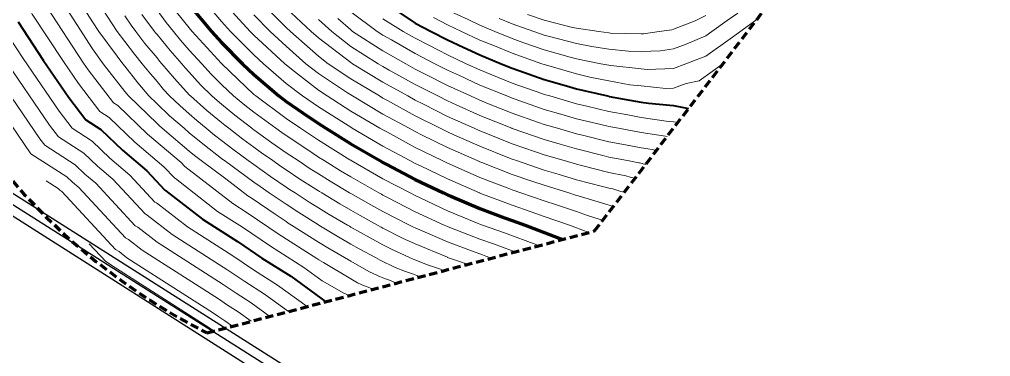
# Model space of a CAD drawing. Extents: x 2799052 to 2815686, y 1319509 to 1336143.
# Drawn here: x 2807568.63 to 2807598.72, y 1327718.57 to 1327729.01 of the extents above; entities that cross this region are included whole.
import ezdxf

# ---------------------------------------------------------------- set-up
doc = ezdxf.new("R2010")
doc.units = 0
doc.header["$LTSCALE"] = 0.5
doc.header["$MEASUREMENT"] = 0
doc.linetypes.add('DASHED', pattern=[0.75, 0.5, -0.25])
doc.layers.add('C-Road-Asph-Hach-Bdry', color=64, linetype='Continuous', lineweight=25, plot=False)
for name, color, linetype, lineweight in [('C-SSWR', 1, 'Continuous', 25), ('C-Sswr-Pipe', 125, 'Continuous', 25), ('C-TOPO-BDRY', 5, 'DASHED', 70), ('C-Topo-Cont-10th', 8, 'Continuous', 13), ('C-TOPO-CONT-1FT', 7, 'Continuous', 40), ('C-TOPO-CONT-5FT', 6, 'Continuous', 70)]:
    doc.layers.add(name, color=color, linetype=linetype, lineweight=lineweight)
doc.layers.add('C-TOPO-USER', color=40, linetype='Continuous')

msp = doc.modelspace()

# ---------------------------------------------------------------- linework, layer by layer
at = {"layer": 'C-Road-Asph-Hach-Bdry'}
msp.add_circle((2807368.688, 1327825.522), 8317.007, dxfattribs=at)
at = {"layer": 'C-SSWR'}
for p, q in [((2807440.39, 1327804.749), (2807610.837, 1327696.764)), ((2807439.987, 1327804.295), (2807610.516, 1327696.257))]:
    msp.add_line(p, q, dxfattribs=at)
at = {"layer": 'C-Sswr-Pipe'}
msp.add_line((2807440.189, 1327804.522), (2807610.677, 1327696.511), dxfattribs=at)
at = {"layer": 'C-TOPO-BDRY'}
for p, q in [((2807586.452, 1327722.462, 8305.199), (2807595.308, 1327733.994, 8305.199)), ((2807574.44, 1327719.303, 8305.199), (2807586.452, 1327722.462, 8305.199))]:
    msp.add_line(p, q, dxfattribs=at)
msp.add_arc((2807583.448, 1327737.061, 8305.199), 19.912, 196.1622, 243.1048, dxfattribs=at)
at = {"layer": 'C-Topo-Cont-10th'}
for points, elevation in [([(2807564.498, 1327736.666), (2807564.799, 1327734.951), (2807565.126, 1327733.116), (2807565.281, 1327732.31), (2807565.343, 1327732.058), (2807565.45, 1327731.612), (2807565.651, 1327731.073), (2807566.824, 1327728.026), (2807566.841, 1327727.992), (2807566.873, 1327727.943), (2807568.966, 1327724.885), (2807568.988, 1327724.856), (2807570.096, 1327724.144), (2807570.271, 1327723.975), (2807570.468, 1327723.809), (2807571.915, 1327722.253), (2807572.007, 1327722.199), (2807572.429, 1327721.872), (2807574.794, 1327720.358), (2807575.076, 1327720.167), (2807575.406, 1327719.957), (2807575.813, 1327719.664)], 8291.4), ([(2807568.53, 1327730.182), (2807569.028, 1327729.175), (2807569.994, 1327727.711), (2807570.463, 1327727.025), (2807571.12, 1327726.167), (2807571.415, 1327725.977), (2807572.211, 1327725.209), (2807573.11, 1327724.452), (2807573.442, 1327724.096), (2807573.463, 1327724.084), (2807574.773, 1327723.07), (2807575.539, 1327722.58), (2807576.414, 1327721.989), (2807577.442, 1327721.336), (2807578.016, 1327720.921), (2807578.68, 1327720.54), (2807578.83, 1327720.475), (2807578.859, 1327720.465)], 8290.9), ([(2807569.919, 1327729.619), (2807570.895, 1327728.101), (2807571.23, 1327727.644), (2807571.895, 1327726.785), (2807571.957, 1327726.705), (2807572.01, 1327726.644), (2807572.895, 1327725.789), (2807572.97, 1327725.718), (2807573.056, 1327725.644), (2807573.895, 1327724.936), (2807574.056, 1327724.804), (2807574.264, 1327724.644), (2807575.029, 1327724.077), (2807575.711, 1327723.549), (2807575.837, 1327723.469), (2807576.555, 1327722.983), (2807576.895, 1327722.752), (2807576.961, 1327722.709), (2807577.065, 1327722.644), (2807577.895, 1327722.117), (2807578.191, 1327721.939), (2807578.699, 1327721.644), (2807578.895, 1327721.525), (2807579.461, 1327721.209), (2807579.748, 1327721.07), (2807579.944, 1327720.993), (2807580.093, 1327720.943), (2807580.24, 1327720.88), (2807580.326, 1327720.851)], 8290.7), ([(2807570.451, 1327729.644), (2807570.895, 1327728.939), (2807571.09, 1327728.644), (2807571.658, 1327727.88), (2807571.832, 1327727.644), (2807571.895, 1327727.562), (2807572.298, 1327727.046), (2807572.643, 1327726.644), (2807572.895, 1327726.4), (2807573.284, 1327726.033), (2807573.731, 1327725.644), (2807573.895, 1327725.505), (2807574.368, 1327725.116), (2807574.895, 1327724.71), (2807574.933, 1327724.681), (2807574.984, 1327724.644), (2807575.895, 1327723.973), (2807576.088, 1327723.837), (2807576.373, 1327723.644), (2807576.895, 1327723.288), (2807577.285, 1327723.033), (2807577.895, 1327722.652), (2807577.9, 1327722.649), (2807577.909, 1327722.644), (2807578.524, 1327722.273), (2807578.895, 1327722.057), (2807579.16, 1327721.908), (2807579.663, 1327721.644), (2807579.812, 1327721.56), (2807580.278, 1327721.335), (2807580.595, 1327721.21), (2807580.837, 1327721.129), (2807580.944, 1327721.083), (2807581.059, 1327721.044)], 8290.6), ([(2807574.318, 1327729.644), (2807574.895, 1327728.954), (2807575.175, 1327728.644), (2807575.895, 1327727.916), (2807576.19, 1327727.644), (2807576.895, 1327727.032), (2807577.401, 1327726.644), (2807577.895, 1327726.303), (2807578.815, 1327725.724), (2807578.895, 1327725.673), (2807578.944, 1327725.644), (2807579.895, 1327725.089), (2807580.729, 1327724.644), (2807580.895, 1327724.556), (2807581.063, 1327724.476), (2807581.895, 1327724.073), (2807582.886, 1327723.644), (2807582.895, 1327723.64), (2807582.901, 1327723.637), (2807583.895, 1327723.261), (2807584.487, 1327723.052), (2807584.895, 1327722.913), (2807585.671, 1327722.644), (2807585.835, 1327722.582), (2807586.271, 1327722.415)], 8289.9), ([(2807574.895, 1327729.626), (2807575.78, 1327728.644), (2807575.895, 1327728.528), (2807576.85, 1327727.644), (2807576.895, 1327727.605), (2807577.063, 1327727.476), (2807577.895, 1327726.819), (2807578.161, 1327726.644), (2807578.895, 1327726.175), (2807579.803, 1327725.644), (2807579.895, 1327725.59), (2807580.011, 1327725.528), (2807580.895, 1327725.049), (2807581.727, 1327724.644), (2807581.895, 1327724.562), (2807582.039, 1327724.5), (2807582.895, 1327724.123), (2807583.743, 1327723.795), (2807583.895, 1327723.736), (2807584.17, 1327723.644), (2807584.895, 1327723.398), (2807585.271, 1327723.267), (2807585.895, 1327723.064), (2807586.229, 1327722.937), (2807586.591, 1327722.832), (2807586.679, 1327722.805), (2807586.71, 1327722.798), (2807586.71, 1327722.798)], 8289.8), ([(2807576.03, 1327729.644), (2807576.895, 1327728.767), (2807577.029, 1327728.644), (2807577.895, 1327727.876), (2807578.199, 1327727.644), (2807578.895, 1327727.178), (2807579.786, 1327726.644), (2807579.895, 1327726.579), (2807580.036, 1327726.502), (2807580.895, 1327726.03), (2807581.671, 1327725.644), (2807581.895, 1327725.532), (2807582.094, 1327725.445), (2807582.895, 1327725.086), (2807583.816, 1327724.722), (2807583.895, 1327724.691), (2807584.033, 1327724.644), (2807584.895, 1327724.349), (2807585.321, 1327724.218), (2807585.895, 1327724.049), (2807586.702, 1327723.836), (2807586.895, 1327723.786), (2807587.015, 1327723.763), (2807587.262, 1327723.687), (2807587.373, 1327723.661), (2807587.373, 1327723.661)], 8289.6), ([(2807569.465, 1327729.411), (2807570.618, 1327727.664), (2807570.762, 1327727.454), (2807571.546, 1327726.429), (2807571.679, 1327726.344), (2807572.599, 1327725.456), (2807573.639, 1327724.581), (2807573.747, 1327724.465), (2807573.754, 1327724.461), (2807575.242, 1327723.31), (2807575.688, 1327723.024), (2807576.681, 1327722.353), (2807577.849, 1327721.612), (2807577.907, 1327721.57), (2807578.052, 1327721.487), (2807578.895, 1327720.978), (2807579.11, 1327720.858), (2807579.219, 1327720.805), (2807579.293, 1327720.776), (2807579.35, 1327720.757), (2807579.535, 1327720.677), (2807579.592, 1327720.658)], 8290.8), ([(2807571.213, 1327729.325), (2807571.664, 1327728.644), (2807571.895, 1327728.333), (2807572.191, 1327727.939), (2807572.438, 1327727.644), (2807572.639, 1327727.387), (2807572.895, 1327727.088), (2807573.097, 1327726.845), (2807573.284, 1327726.644), (2807573.598, 1327726.347), (2807573.895, 1327726.088), (2807574.131, 1327725.879), (2807574.419, 1327725.644), (2807574.68, 1327725.429), (2807574.895, 1327725.263), (2807575.244, 1327724.993), (2807575.722, 1327724.644), (2807575.895, 1327724.516), (2807576.406, 1327724.154), (2807576.895, 1327723.823), (2807577.003, 1327723.751), (2807577.171, 1327723.644), (2807577.609, 1327723.358), (2807577.895, 1327723.179), (2807578.227, 1327722.976), (2807578.795, 1327722.644), (2807578.858, 1327722.606), (2807578.895, 1327722.584), (2807579.498, 1327722.246), (2807579.895, 1327722.037), (2807580.155, 1327721.903), (2807580.716, 1327721.644), (2807580.807, 1327721.6), (2807581.246, 1327721.427), (2807581.581, 1327721.315), (2807581.649, 1327721.285), (2807581.792, 1327721.236)], 8290.5), ([(2807572.419, 1327729.168), (2807572.818, 1327728.644), (2807572.851, 1327728.6), (2807572.895, 1327728.548), (2807573.298, 1327728.047), (2807573.661, 1327727.644), (2807573.767, 1327727.516), (2807573.895, 1327727.378), (2807574.242, 1327726.99), (2807574.593, 1327726.644), (2807574.753, 1327726.502), (2807574.895, 1327726.385), (2807575.301, 1327726.05), (2807575.831, 1327725.644), (2807575.867, 1327725.615), (2807575.895, 1327725.595), (2807576.447, 1327725.196), (2807576.895, 1327724.887), (2807577.264, 1327724.644), (2807577.643, 1327724.391), (2807577.895, 1327724.23), (2807578.256, 1327724.004), (2807578.86, 1327723.644), (2807578.882, 1327723.63), (2807578.895, 1327723.622), (2807579.519, 1327723.268), (2807579.895, 1327723.064), (2807580.722, 1327722.644), (2807580.836, 1327722.585), (2807580.895, 1327722.557), (2807581.042, 1327722.497), (2807581.895, 1327722.121), (2807582.72, 1327721.818), (2807582.895, 1327721.751), (2807582.974, 1327721.723), (2807583.079, 1327721.684), (2807583.259, 1327721.622)], 8290.3), ([(2807572.895, 1327729.302), (2807573.174, 1327728.922), (2807573.401, 1327728.644), (2807573.622, 1327728.37), (2807573.895, 1327728.066), (2807574.28, 1327727.644), (2807574.57, 1327727.319), (2807574.895, 1327726.998), (2807575.267, 1327726.644), (2807575.611, 1327726.359), (2807575.895, 1327726.141), (2807576.573, 1327725.644), (2807576.76, 1327725.508), (2807576.895, 1327725.415), (2807577.567, 1327724.972), (2807577.895, 1327724.753), (2807578.072, 1327724.644), (2807578.579, 1327724.327), (2807578.895, 1327724.138), (2807579.77, 1327723.644), (2807579.85, 1327723.598), (2807579.895, 1327723.574), (2807580.037, 1327723.501), (2807580.895, 1327723.059), (2807581.791, 1327722.644), (2807581.895, 1327722.598), (2807581.968, 1327722.571), (2807582.895, 1327722.211), (2807583.316, 1327722.064), (2807583.873, 1327721.856), (2807583.992, 1327721.815)], 8290.2), ([(2807573.495, 1327729.243), (2807573.895, 1327728.753), (2807573.986, 1327728.644), (2807574.895, 1327727.651), (2807574.902, 1327727.644), (2807575.895, 1327726.694), (2807575.953, 1327726.644), (2807576.895, 1327725.944), (2807577.337, 1327725.644), (2807577.895, 1327725.272), (2807578.869, 1327724.67), (2807578.895, 1327724.653), (2807578.912, 1327724.644), (2807579.895, 1327724.081), (2807580.735, 1327723.644), (2807580.895, 1327723.561), (2807581.049, 1327723.49), (2807581.895, 1327723.089), (2807582.843, 1327722.696), (2807582.895, 1327722.673), (2807582.976, 1327722.644), (2807583.657, 1327722.405), (2807584.666, 1327722.029), (2807584.726, 1327722.008)], 8290.1), ([(2807575.895, 1327729.156), (2807576.4, 1327728.644), (2807576.895, 1327728.184), (2807577.506, 1327727.644), (2807577.895, 1327727.336), (2807578.792, 1327726.746), (2807578.895, 1327726.678), (2807578.952, 1327726.644), (2807579.895, 1327726.085), (2807580.707, 1327725.644), (2807580.895, 1327725.542), (2807581.093, 1327725.445), (2807581.895, 1327725.047), (2807582.813, 1327724.644), (2807582.895, 1327724.607), (2807582.954, 1327724.585), (2807583.895, 1327724.213), (2807584.541, 1327723.998), (2807584.895, 1327723.877), (2807585.652, 1327723.644), (2807585.895, 1327723.564), (2807585.941, 1327723.547), (2807586.769, 1327723.308), (2807586.971, 1327723.246), (2807587.041, 1327723.229), (2807587.041, 1327723.229)], 8289.7), ([(2807576.895, 1327729.363), (2807577.675, 1327728.644), (2807577.895, 1327728.449), (2807578.722, 1327727.816), (2807578.895, 1327727.679), (2807578.952, 1327727.644), (2807579.895, 1327727.068), (2807580.665, 1327726.644), (2807580.895, 1327726.517), (2807581.147, 1327726.392), (2807581.895, 1327726.013), (2807582.718, 1327725.644), (2807582.895, 1327725.565), (2807583.026, 1327725.513), (2807583.895, 1327725.166), (2807584.623, 1327724.916), (2807584.895, 1327724.821), (2807585.511, 1327724.644), (2807585.895, 1327724.531), (2807586.048, 1327724.49), (2807586.895, 1327724.27), (2807587.421, 1327724.169), (2807587.554, 1327724.128), (2807587.704, 1327724.093), (2807587.704, 1327724.093)], 8289.5), ([(2807578.895, 1327729.253), (2807579.716, 1327728.644), (2807579.895, 1327728.529), (2807580.158, 1327728.38), (2807580.895, 1327727.955), (2807581.504, 1327727.644), (2807581.895, 1327727.443), (2807582.264, 1327727.274), (2807582.895, 1327726.982), (2807583.735, 1327726.644), (2807583.895, 1327726.579), (2807583.994, 1327726.545), (2807584.895, 1327726.227), (2807585.479, 1327726.06), (2807585.895, 1327725.938), (2807586.821, 1327725.717), (2807586.895, 1327725.7), (2807587.195, 1327725.644), (2807587.895, 1327725.51), (2807588.65, 1327725.399), (2807588.699, 1327725.388), (2807588.699, 1327725.388)], 8289.2), ([(2807581.895, 1327729.304), (2807582.531, 1327729.008), (2807582.895, 1327728.836), (2807583.362, 1327728.644), (2807583.895, 1327728.423), (2807584.234, 1327728.305), (2807584.895, 1327728.074), (2807585.696, 1327727.843), (2807585.895, 1327727.791), (2807586.647, 1327727.644), (2807586.895, 1327727.594), (2807586.956, 1327727.583), (2807587.895, 1327727.48), (2807588.077, 1327727.462), (2807588.895, 1327727.499), (2807589.281, 1327727.644), (2807589.729, 1327727.81), (2807589.895, 1327727.88), (2807590.721, 1327728.47), (2807590.836, 1327728.552), (2807591.366, 1327728.934), (2807591.493, 1327729.027)], 8288.8), ([(2807583.494, 1327729.044), (2807583.895, 1327728.878), (2807584.573, 1327728.644), (2807584.895, 1327728.531), (2807585.053, 1327728.485), (2807585.895, 1327728.265), (2807586.366, 1327728.173), (2807586.895, 1327728.095), (2807587.508, 1327728.031), (2807587.895, 1327728.02), (2807588.494, 1327728.045), (2807588.895, 1327728.105), (2807589.287, 1327728.251), (2807589.895, 1327728.507), (2807590.086, 1327728.644), (2807590.559, 1327728.98), (2807590.895, 1327729.212)], 8288.7), ([(2807584.375, 1327729.164), (2807584.895, 1327728.99), (2807585.771, 1327728.767), (2807585.895, 1327728.74), (2807586.586, 1327728.644), (2807586.895, 1327728.598), (2807586.946, 1327728.593), (2807587.895, 1327728.567), (2807587.968, 1327728.57), (2807588.453, 1327728.644), (2807588.842, 1327728.697), (2807588.895, 1327728.709), (2807589.564, 1327728.975), (2807589.895, 1327729.132)], 8288.6), ([(2807571.895, 1327729.127), (2807572.091, 1327728.839), (2807572.24, 1327728.644), (2807572.521, 1327728.269), (2807572.895, 1327727.823), (2807572.975, 1327727.724), (2807573.047, 1327727.644), (2807573.432, 1327727.18), (2807573.895, 1327726.682), (2807573.913, 1327726.662), (2807573.932, 1327726.644), (2807574.442, 1327726.19), (2807574.895, 1327725.82), (2807574.991, 1327725.74), (2807575.117, 1327725.644), (2807575.555, 1327725.304), (2807575.895, 1327725.056), (2807576.134, 1327724.883), (2807576.482, 1327724.644), (2807576.724, 1327724.472), (2807576.895, 1327724.356), (2807577.323, 1327724.071), (2807577.895, 1327723.705), (2807577.933, 1327723.682), (2807577.997, 1327723.644), (2807578.554, 1327723.303), (2807578.895, 1327723.104), (2807579.188, 1327722.937), (2807579.73, 1327722.644), (2807579.836, 1327722.584), (2807579.895, 1327722.553), (2807580.496, 1327722.244), (2807580.895, 1327722.059), (2807581.892, 1327721.646), (2807581.895, 1327721.645), (2807581.899, 1327721.644), (2807582.324, 1327721.501), (2807582.354, 1327721.488), (2807582.526, 1327721.429)], 8290.4), ([(2807577.895, 1327729.015), (2807578.313, 1327728.644), (2807578.895, 1327728.181), (2807579.751, 1327727.644), (2807579.895, 1327727.556), (2807580.091, 1327727.448), (2807580.895, 1327726.999), (2807581.598, 1327726.644), (2807581.895, 1327726.493), (2807582.168, 1327726.371), (2807582.895, 1327726.039), (2807583.888, 1327725.644), (2807583.895, 1327725.641), (2807583.899, 1327725.639), (2807584.895, 1327725.291), (2807585.39, 1327725.149), (2807585.895, 1327725.003), (2807586.752, 1327724.786), (2807586.895, 1327724.752), (2807587.468, 1327724.644), (2807587.826, 1327724.575), (2807587.846, 1327724.569), (2807588.036, 1327724.524), (2807588.036, 1327724.524)], 8289.4), ([(2807578.496, 1327729.043), (2807578.895, 1327728.688), (2807578.955, 1327728.644), (2807579.895, 1327728.042), (2807580.601, 1327727.644), (2807580.895, 1327727.479), (2807581.227, 1327727.312), (2807581.895, 1327726.969), (2807582.607, 1327726.644), (2807582.895, 1327726.512), (2807583.113, 1327726.425), (2807583.895, 1327726.11), (2807584.714, 1327725.824), (2807584.895, 1327725.761), (2807585.303, 1327725.644), (2807585.895, 1327725.473), (2807586.124, 1327725.415), (2807586.895, 1327725.226), (2807587.409, 1327725.13), (2807587.895, 1327725.037), (2807588.238, 1327724.986), (2807588.367, 1327724.956), (2807588.367, 1327724.956)], 8289.3), ([(2807579.895, 1327729.038), (2807580.523, 1327728.644), (2807580.895, 1327728.429), (2807581.335, 1327728.204), (2807581.895, 1327727.913), (2807582.478, 1327727.644), (2807582.895, 1327727.45), (2807583.219, 1327727.319), (2807583.895, 1327727.043), (2807584.818, 1327726.721), (2807584.895, 1327726.694), (2807585.067, 1327726.644), (2807585.895, 1327726.401), (2807586.213, 1327726.325), (2807586.895, 1327726.167), (2807587.482, 1327726.056), (2807587.895, 1327725.981), (2807588.671, 1327725.868), (2807588.895, 1327725.846), (2807589.03, 1327725.819), (2807589.03, 1327725.819)], 8289.1), ([(2807581.464, 1327729.075), (2807581.895, 1327728.844), (2807582.325, 1327728.644), (2807582.895, 1327728.376), (2807583.347, 1327728.192), (2807583.895, 1327727.965), (2807584.818, 1327727.644), (2807584.895, 1327727.617), (2807584.933, 1327727.605), (2807585.895, 1327727.325), (2807586.308, 1327727.23), (2807586.895, 1327727.114), (2807587.547, 1327726.992), (2807587.895, 1327726.954), (2807588.662, 1327726.877), (2807588.895, 1327726.888), (2807589.286, 1327727.034), (2807589.69, 1327727.109), (2807590.099, 1327727.402), (2807590.364, 1327727.593), (2807590.427, 1327727.639)], 8288.9), ([(2807568.153, 1327728.702), (2807568.746, 1327727.804), (2807569.864, 1327726.169), (2807570.267, 1327725.643), (2807570.887, 1327725.244), (2807571.435, 1327724.715), (2807572.053, 1327724.195), (2807572.831, 1327723.359), (2807572.88, 1327723.33), (2807573.835, 1327722.591), (2807575.241, 1327721.691), (2807575.879, 1327721.26), (2807576.628, 1327720.785), (2807577.547, 1327720.12)], 8291.1), ([(2807567.498, 1327727.896), (2807569.265, 1327725.313), (2807569.414, 1327725.118), (2807570.36, 1327724.51), (2807570.659, 1327724.222), (2807570.996, 1327723.938), (2807572.22, 1327722.622), (2807572.298, 1327722.576), (2807572.898, 1327722.112), (2807574.943, 1327720.802), (2807575.343, 1327720.532), (2807575.814, 1327720.233), (2807576.391, 1327719.816)], 8291.3), ([(2807568.122, 1327727.85), (2807569.565, 1327725.741), (2807569.84, 1327725.381), (2807570.624, 1327724.877), (2807571.047, 1327724.469), (2807571.525, 1327724.066), (2807572.526, 1327722.991), (2807572.589, 1327722.953), (2807573.367, 1327722.352), (2807575.092, 1327721.247), (2807575.611, 1327720.896), (2807576.221, 1327720.509), (2807576.969, 1327719.968)], 8291.2), ([(2807569.458, 1327724.018), (2807569.832, 1327723.777), (2807569.883, 1327723.728), (2807569.94, 1327723.68), (2807571.61, 1327721.885), (2807571.716, 1327721.822), (2807571.96, 1327721.633), (2807574.645, 1327719.913), (2807574.808, 1327719.803), (2807574.999, 1327719.681), (2807575.235, 1327719.511)], 8291.5), ([(2807570.796, 1327722.062), (2807571.304, 1327721.516), (2807571.425, 1327721.445), (2807571.491, 1327721.393), (2807574.496, 1327719.469), (2807574.54, 1327719.439), (2807574.592, 1327719.406), (2807574.656, 1327719.359)], 8291.6)]:
    msp.add_lwpolyline(points, dxfattribs=dict(at, elevation=elevation))
at = {"layer": 'C-TOPO-CONT-1FT'}
for points, elevation in [([(2807580.134, 1327729.404), (2807580.895, 1327728.901), (2807581.388, 1327728.644), (2807581.895, 1327728.38), (2807582.385, 1327728.153), (2807582.895, 1327727.914), (2807583.558, 1327727.644), (2807583.895, 1327727.506), (2807584.107, 1327727.432), (2807584.895, 1327727.155), (2807585.585, 1327726.954), (2807585.895, 1327726.864), (2807586.855, 1327726.644), (2807586.895, 1327726.634), (2807586.906, 1327726.632), (2807587.895, 1327726.451), (2807588.121, 1327726.418), (2807588.895, 1327726.344), (2807589.362, 1327726.251)], 8289), ([(2807568.59, 1327728.938), (2807569.37, 1327727.757), (2807570.163, 1327726.597), (2807570.693, 1327725.905), (2807571.151, 1327725.61), (2807571.823, 1327724.962), (2807572.582, 1327724.324), (2807573.136, 1327723.728), (2807573.171, 1327723.707), (2807574.304, 1327722.831), (2807575.39, 1327722.136), (2807576.146, 1327721.624), (2807577.035, 1327721.061), (2807578.125, 1327720.272)], 8291)]:
    msp.add_lwpolyline(points, dxfattribs=dict(at, elevation=elevation))
at = {"layer": 'C-TOPO-CONT-5FT', "elevation": 8290}
msp.add_lwpolyline([(2807573.895, 1327729.467), (2807574.577, 1327728.644), (2807574.895, 1327728.296), (2807575.541, 1327727.644), (2807575.895, 1327727.305), (2807576.666, 1327726.644), (2807576.895, 1327726.473), (2807577.427, 1327726.112), (2807577.895, 1327725.789), (2807578.126, 1327725.644), (2807578.895, 1327725.163), (2807579.796, 1327724.644), (2807579.895, 1327724.587), (2807580.013, 1327724.526), (2807580.895, 1327724.059), (2807581.767, 1327723.644), (2807581.895, 1327723.583), (2807581.999, 1327723.54), (2807582.895, 1327723.156), (2807583.664, 1327722.874), (2807583.895, 1327722.787), (2807584.301, 1327722.644), (2807585.459, 1327722.201)], dxfattribs=at)
at = {"layer": 'C-TOPO-USER'}
for points, elevation in [([(2807573.895, 1327729.467), (2807574.577, 1327728.644), (2807574.895, 1327728.296), (2807575.541, 1327727.644), (2807575.895, 1327727.305), (2807576.666, 1327726.644), (2807576.895, 1327726.473), (2807577.427, 1327726.112), (2807577.895, 1327725.789), (2807578.126, 1327725.644), (2807578.895, 1327725.163), (2807579.796, 1327724.644), (2807579.895, 1327724.587), (2807580.013, 1327724.526), (2807580.895, 1327724.059), (2807581.767, 1327723.644), (2807581.895, 1327723.583), (2807581.999, 1327723.54), (2807582.895, 1327723.156), (2807583.664, 1327722.874), (2807583.895, 1327722.787), (2807584.301, 1327722.644), (2807585.459, 1327722.201)], 8290), ([(2807580.134, 1327729.404), (2807580.895, 1327728.901), (2807581.388, 1327728.644), (2807581.895, 1327728.38), (2807582.385, 1327728.153), (2807582.895, 1327727.914), (2807583.558, 1327727.644), (2807583.895, 1327727.506), (2807584.107, 1327727.432), (2807584.895, 1327727.155), (2807585.585, 1327726.954), (2807585.895, 1327726.864), (2807586.855, 1327726.644), (2807586.895, 1327726.634), (2807586.906, 1327726.632), (2807587.895, 1327726.451), (2807588.121, 1327726.418), (2807588.895, 1327726.344), (2807589.362, 1327726.251)], 8289), ([(2807568.59, 1327728.938), (2807569.37, 1327727.757), (2807570.163, 1327726.597), (2807570.693, 1327725.905), (2807571.151, 1327725.61), (2807571.823, 1327724.962), (2807572.582, 1327724.324), (2807573.136, 1327723.728), (2807573.171, 1327723.707), (2807574.304, 1327722.831), (2807575.39, 1327722.136), (2807576.146, 1327721.624), (2807577.035, 1327721.061), (2807578.125, 1327720.272)], 8291)]:
    msp.add_lwpolyline(points, dxfattribs=dict(at, elevation=elevation))

doc.saveas('drawing.dxf')
